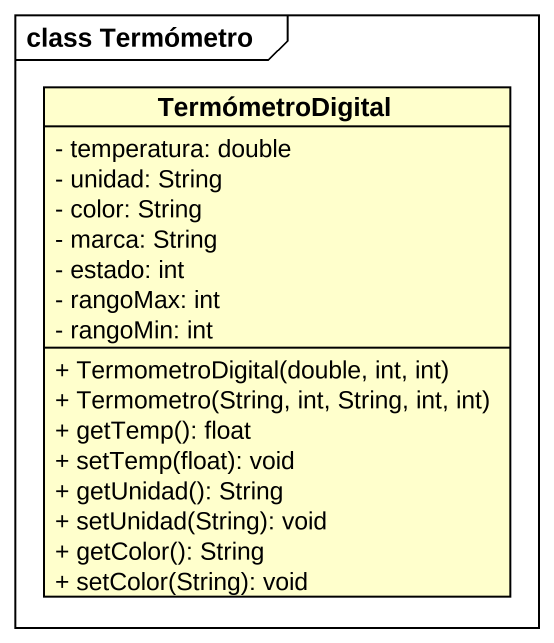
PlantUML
@startuml
mainframe class Termómetro
hide circle
hide empty members
skinparam classAttributeIconSize 0
class TermómetroDigital {
  - temperatura: double
  - unidad: String
  - color: String
  - marca: String
  - estado: int
  - rangoMax: int
  - rangoMin: int
  + TermometroDigital(double, int, int)
  + Termometro(String, int, String, int, int)
  + getTemp(): float
  + setTemp(float): void
  + getUnidad(): String
  + setUnidad(String): void
  + getColor(): String
  + setColor(String): void
}
@enduml
